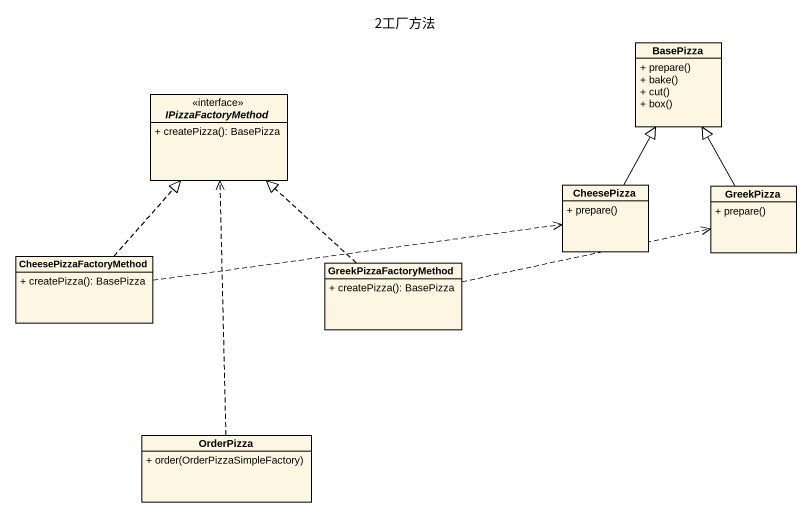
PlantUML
@startuml
title 2工厂方法
hide circle
hide empty members
skinparam classAttributeIconSize 0
class BasePizza {
  + prepare()
  + bake()
  + cut()
  + box()
}
interface IPizzaFactoryMethod {
  + createPizza(): BasePizza
}
class CheesePizza {
  + prepare()
}
class GreekPizza {
  + prepare()
}
class CheesePizzaFactoryMethod {
  + createPizza(): BasePizza
}
class GreekPizzaFactoryMethod {
  + createPizza(): BasePizza
}
class OrderPizza {
  + order(OrderPizzaSimpleFactory)
}
CheesePizza -up-|> BasePizza
GreekPizza -up-|> BasePizza
CheesePizzaFactoryMethod .up.|> IPizzaFactoryMethod
CheesePizzaFactoryMethod .right.> CheesePizza
GreekPizzaFactoryMethod .up.|> IPizzaFactoryMethod
GreekPizzaFactoryMethod .right.> GreekPizza
OrderPizza .up.> IPizzaFactoryMethod
@enduml
